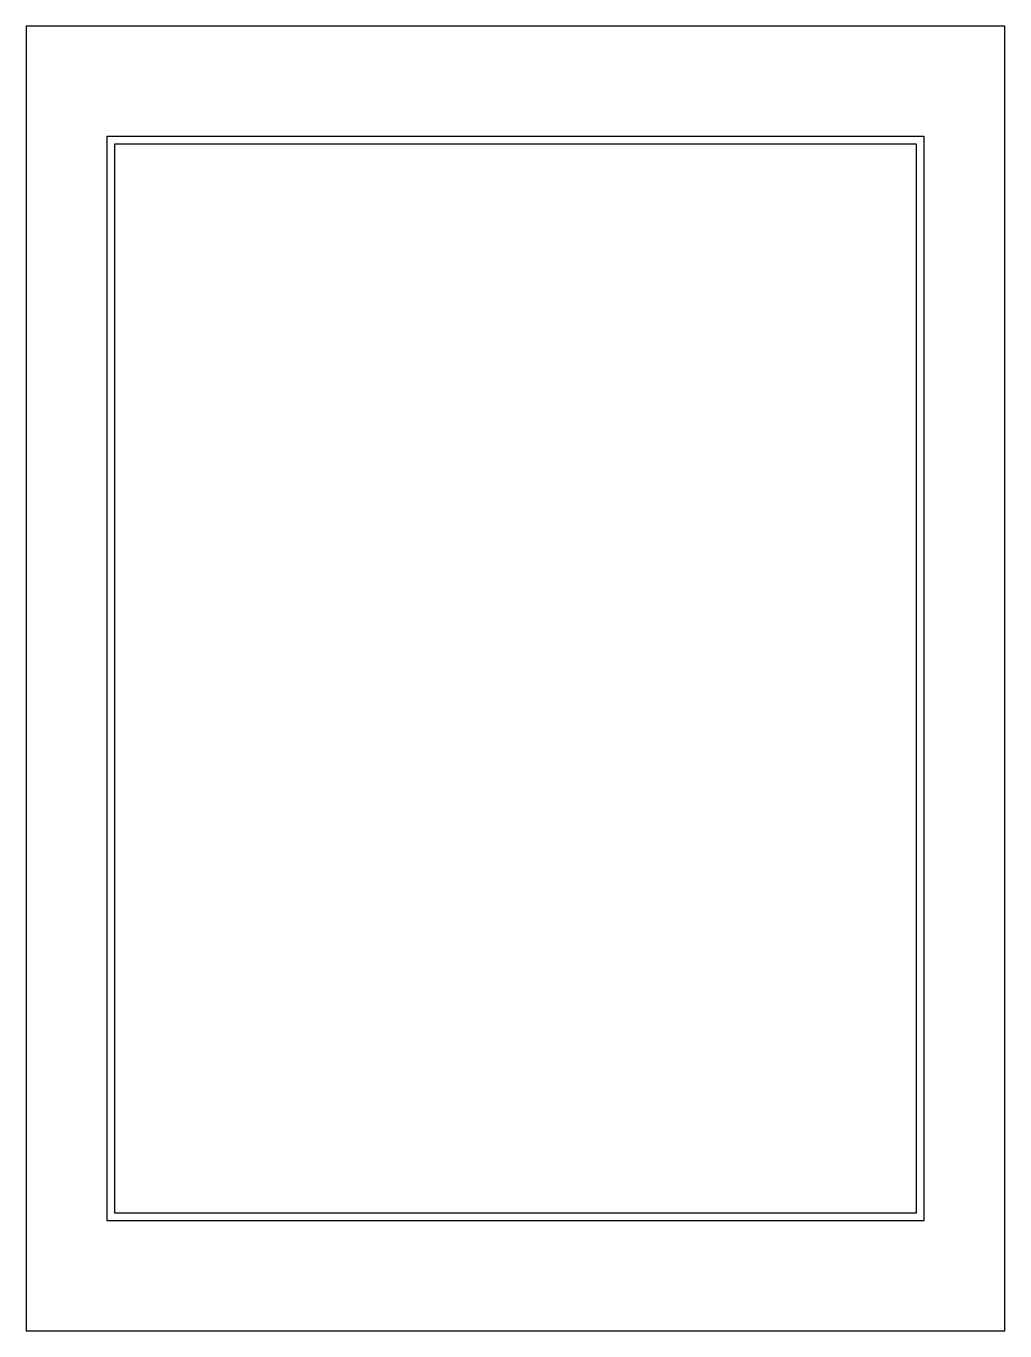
# Model space of a CAD drawing. Header units: metres. Extents: x 0 to 180, y 0 to 240.
import ezdxf

# ---------------------------------------------------------------- set-up
doc = ezdxf.new("R2010")
doc.units = ezdxf.units.M

msp = doc.modelspace()

# ---------------------------------------------------------------- linework, layer by layer
at = {"layer": 'BOARD'}
for p, q in [((180, 240), (0, 240)), ((0, 240), (0, 0)), ((180, 0), (180, 240)), ((0, 0), (180, 0))]:
    msp.add_line(p, q, dxfattribs=at)
at = {"layer": 'WINDOW_GLASS'}
for p, q in [((165.128, 219.704), (14.872, 219.704)), ((14.872, 219.704), (14.872, 20.296)), ((165.128, 20.296), (165.128, 219.704)), ((14.872, 20.296), (165.128, 20.296))]:
    msp.add_line(p, q, dxfattribs=at)
at = {"layer": 'WINDOW_SCREEN'}
for p, q in [((163.728, 218.304), (16.272, 218.304)), ((16.272, 218.304), (16.272, 21.696)), ((163.728, 21.696), (163.728, 218.304)), ((16.272, 21.696), (163.728, 21.696))]:
    msp.add_line(p, q, dxfattribs=at)

doc.saveas('drawing.dxf')
